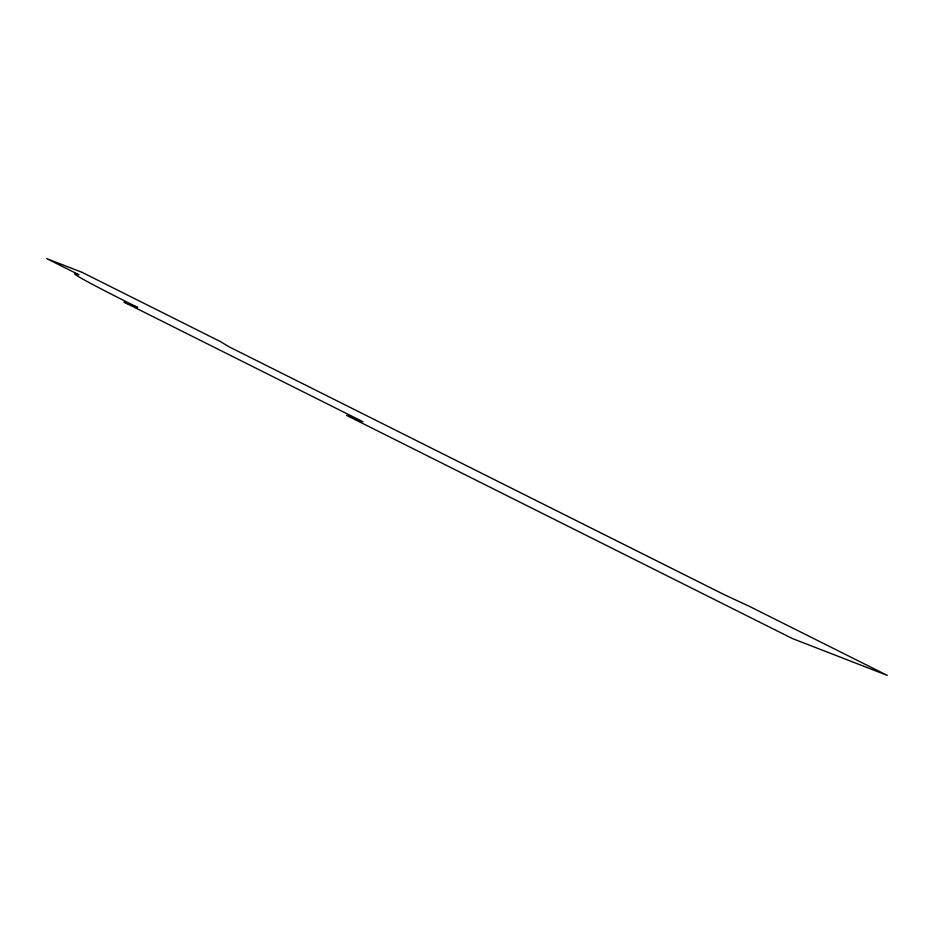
<?xml version="1.0" encoding="UTF-8"?>
<svg xmlns="http://www.w3.org/2000/svg" width="934" height="934" viewBox="0 0 934 934"><rect width="100%" height="100%" fill="white"/><g stroke="black" fill="none" stroke-linecap="round" stroke-linejoin="round"><path stroke-width="1.4" d="M82.157 272.378L46.7 258.613L78.958 274.759A80.406 2.802 25.7 0 0 94.754 285.57A137.146 4.787 25.7 0 0 137.613 307.414L123.977 302.114L362.976 421.748L346.607 415.397L792.511 638.587L887.3 675.387L749.325 606.329L724.224 594.654L229.285 346.923L220.132 341.435L82.157 272.378"/></g></svg>
